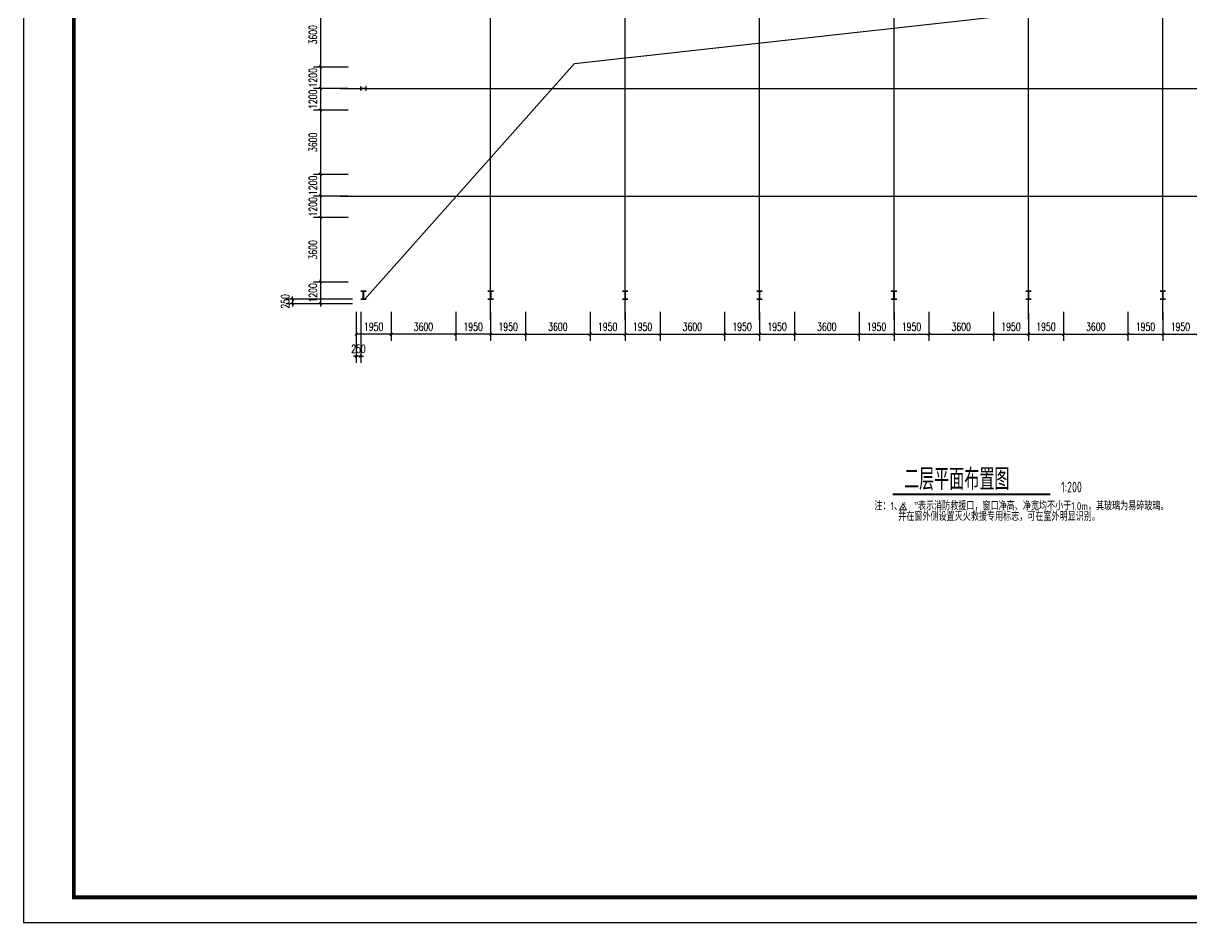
# Model space of a CAD drawing. Extents: x 180850 to 1399066, y 113487 to 334416.
# Drawn here: x 429757 to 494922, y 232984 to 283147 of the extents above; entities that cross this region are included whole.
import ezdxf

# ---------------------------------------------------------------- set-up
doc = ezdxf.new("R2010")
doc.units = 0
doc.header["$LTSCALE"] = 1000
for name, color, linetype in [('DOTE', 1, 'Continuous'), ('GZ', 50, 'Continuous'), ('PUB_TEXT', 7, 'Continuous'), ('PUB_TITLE', 4, 'Continuous'), ('REIN', 1, 'Continuous'), ('TEXT', 7, 'Continuous')]:
    doc.layers.add(name, color=color, linetype=linetype)
doc.styles.add('-GBCBIGGBENOR', font='GBENOR.shx', dxfattribs={"bigfont": 'GBCBIG.shx'})
doc.styles.add('_TCH_DIM_T3', font='SIMPLEX', dxfattribs={"width": 0.705882, "bigfont": 'GBCBIG'})
doc.styles.add('TSSD_Norm', font='tssdeng.shx', dxfattribs={"bigfont": 'hztxt.shx'})
doc.dimstyles.new('_TCH_ARCH&&150', dxfattribs={"dimtxt": 446.25, "dimasz": 150, "dimexe": 375, "dimexo": 450, "dimgap": 189.375, "dimtad": 1, "dimdec": 0, "dimzin": 0, "dimdsep": 46, "dimtxsty": '_TCH_DIM_T3', "dimblk": 'ARCHTICK', "dimcen": 0.09, "dimclrd": 3, "dimclre": 3, "dimclrt": 7, "dimazin": 2, "dimtfac": 1, "dimtdec": 0, "dimtix": 1, "dimtmove": 2, "dimatfit": 3, "dimfxl": 1, "dimtolj": 1, "dimtzin": 0, "dimarcsym": 0})

# ---------------------------------------------------------------- blocks, each defined once
blk = doc.blocks.new('_ArchTick')
at = {"color": 0, "linetype": 'ByBlock', "const_width": 0.4}
blk.add_lwpolyline([(-0.5, -0.5), (0.5, 0.5)], dxfattribs=at)
blk = doc.blocks.new('*D603')
at = {"color": 3, "lineweight": -2, "transparency": 16777216}
for p, q in [((444773, 267761), (444773, 267911)), ((448122, 267761), (444398, 267761)), ((448122, 267511), (444398, 267511)), ((444773, 267761), (444773, 267511)), ((444773, 267511), (444773, 267361))]:
    blk.add_line(p, q, dxfattribs=at)
at = {"layer": 'Defpoints', "color": 0, "transparency": 16777216}
for p in [(444773, 267511), (448572, 267761), (448572, 267511)]:
    blk.add_point(p, dxfattribs=at)
at = {"color": 3, "lineweight": -2, "transparency": 16777216, "xscale": 150, "yscale": 150, "zscale": 150}
for p, rotation in [((444773, 267761), 270), ((444773, 267511), 90)]:
    blk.add_blockref('_ArchTick', p, dxfattribs=dict(at, rotation=rotation))
at = {"color": 7, "transparency": 16777216, "insert": (444361, 267636), "char_height": 446.2, "attachment_point": 5, "rotation": 90, "style": '_TCH_DIM_T3'}
blk.add_mtext('\\A1;250', dxfattribs=at)
blk = doc.blocks.new('*D604')
at = {"color": 3, "lineweight": -2, "transparency": 16777216}
for p, q in [((448322, 267061), (448322, 264204)), ((448572, 267061), (448572, 264204)), ((448322, 264579), (448172, 264579)), ((448572, 264579), (448322, 264579)), ((448572, 264579), (448722, 264579))]:
    blk.add_line(p, q, dxfattribs=at)
at = {"layer": 'Defpoints', "color": 0, "transparency": 16777216}
for p in [(448322, 267511), (448572, 267511), (448322, 264579)]:
    blk.add_point(p, dxfattribs=at)
at = {"color": 3, "lineweight": -2, "transparency": 16777216, "xscale": 150, "yscale": 150, "zscale": 150}
blk.add_blockref('_ArchTick', (448322, 264579), dxfattribs=at)
at = {"color": 3, "lineweight": -2, "transparency": 16777216, "xscale": 150, "yscale": 150, "zscale": 150, "rotation": 180}
blk.add_blockref('_ArchTick', (448572, 264579), dxfattribs=at)
at = {"color": 7, "transparency": 16777216, "insert": (448447, 264992), "char_height": 446.2, "attachment_point": 5, "style": '_TCH_DIM_T3'}
blk.add_mtext('\\A1;250', dxfattribs=at)
blk = doc.blocks.new('*D462')
at = {"color": 3, "lineweight": -2, "transparency": 16777216}
for p, q in [((447872, 284311), (445949, 284311)), ((446324, 284311), (446324, 280711)), ((447872, 280711), (445949, 280711))]:
    blk.add_line(p, q, dxfattribs=at)
at = {"layer": 'Defpoints', "color": 0, "transparency": 16777216}
for p in [(448322, 284311), (446324, 280711), (448322, 280711)]:
    blk.add_point(p, dxfattribs=at)
at = {"color": 3, "lineweight": -2, "transparency": 16777216, "xscale": 150, "yscale": 150, "zscale": 150}
for p, rotation in [((446324, 284311), 90), ((446324, 280711), 270)]:
    blk.add_blockref('_ArchTick', p, dxfattribs=dict(at, rotation=rotation))
at = {"color": 7, "transparency": 16777216, "insert": (445911, 282511), "char_height": 446.2, "attachment_point": 5, "rotation": 90, "style": '_TCH_DIM_T3'}
blk.add_mtext('\\A1;3600', dxfattribs=at)
blk = doc.blocks.new('*D463')
at = {"color": 3, "lineweight": -2, "transparency": 16777216}
for p, q in [((447872, 280711), (445949, 280711)), ((446324, 280711), (446324, 280861)), ((446324, 280711), (446324, 279511)), ((447872, 279511), (445949, 279511)), ((446324, 279511), (446324, 279361))]:
    blk.add_line(p, q, dxfattribs=at)
at = {"layer": 'Defpoints', "color": 0, "transparency": 16777216}
for p in [(448322, 280711), (446324, 279511), (448322, 279511)]:
    blk.add_point(p, dxfattribs=at)
at = {"color": 3, "lineweight": -2, "transparency": 16777216, "xscale": 150, "yscale": 150, "zscale": 150}
for p, rotation in [((446324, 280711), 270), ((446324, 279511), 90)]:
    blk.add_blockref('_ArchTick', p, dxfattribs=dict(at, rotation=rotation))
at = {"color": 7, "transparency": 16777216, "insert": (445911, 280111), "char_height": 446.2, "attachment_point": 5, "rotation": 90, "style": '_TCH_DIM_T3'}
blk.add_mtext('\\A1;1200', dxfattribs=at)
blk = doc.blocks.new('*D464')
at = {"color": 3, "lineweight": -2, "transparency": 16777216}
for p, q in [((455822, 267061), (455822, 265435)), ((457772, 267061), (457772, 265435)), ((455822, 265810), (457772, 265810))]:
    blk.add_line(p, q, dxfattribs=at)
at = {"layer": 'Defpoints', "color": 0, "transparency": 16777216}
for p in [(455822, 267511), (457772, 267511), (457772, 265810)]:
    blk.add_point(p, dxfattribs=at)
at = {"color": 3, "lineweight": -2, "transparency": 16777216, "xscale": 150, "yscale": 150, "zscale": 150, "rotation": 180}
blk.add_blockref('_ArchTick', (455822, 265810), dxfattribs=at)
at = {"color": 3, "lineweight": -2, "transparency": 16777216, "xscale": 150, "yscale": 150, "zscale": 150}
blk.add_blockref('_ArchTick', (457772, 265810), dxfattribs=at)
at = {"color": 7, "transparency": 16777216, "insert": (456797, 266222), "char_height": 446.2, "attachment_point": 5, "style": '_TCH_DIM_T3'}
blk.add_mtext('\\A1;1950', dxfattribs=at)
blk = doc.blocks.new('*D465')
at = {"color": 3, "lineweight": -2, "transparency": 16777216}
for p, q in [((457772, 267061), (457772, 265435)), ((461372, 267061), (461372, 265435)), ((457772, 265810), (461372, 265810))]:
    blk.add_line(p, q, dxfattribs=at)
at = {"layer": 'Defpoints', "color": 0, "transparency": 16777216}
for p in [(457772, 267511), (461372, 267511), (461372, 265810)]:
    blk.add_point(p, dxfattribs=at)
at = {"color": 3, "lineweight": -2, "transparency": 16777216, "xscale": 150, "yscale": 150, "zscale": 150, "rotation": 180}
blk.add_blockref('_ArchTick', (457772, 265810), dxfattribs=at)
at = {"color": 3, "lineweight": -2, "transparency": 16777216, "xscale": 150, "yscale": 150, "zscale": 150}
blk.add_blockref('_ArchTick', (461372, 265810), dxfattribs=at)
at = {"color": 7, "transparency": 16777216, "insert": (459572, 266222), "char_height": 446.2, "attachment_point": 5, "style": '_TCH_DIM_T3'}
blk.add_mtext('\\A1;3600', dxfattribs=at)
blk = doc.blocks.new('*D466')
at = {"color": 3, "lineweight": -2, "transparency": 16777216}
for p, q in [((461372, 267061), (461372, 265435)), ((463322, 267061), (463322, 265435)), ((461372, 265810), (463322, 265810))]:
    blk.add_line(p, q, dxfattribs=at)
at = {"layer": 'Defpoints', "color": 0, "transparency": 16777216}
for p in [(461372, 267511), (463322, 267511), (463322, 265810)]:
    blk.add_point(p, dxfattribs=at)
at = {"color": 3, "lineweight": -2, "transparency": 16777216, "xscale": 150, "yscale": 150, "zscale": 150, "rotation": 180}
blk.add_blockref('_ArchTick', (461372, 265810), dxfattribs=at)
at = {"color": 3, "lineweight": -2, "transparency": 16777216, "xscale": 150, "yscale": 150, "zscale": 150}
blk.add_blockref('_ArchTick', (463322, 265810), dxfattribs=at)
at = {"color": 7, "transparency": 16777216, "insert": (462347, 266222), "char_height": 446.2, "attachment_point": 5, "style": '_TCH_DIM_T3'}
blk.add_mtext('\\A1;1950', dxfattribs=at)
blk = doc.blocks.new('*D467')
at = {"color": 3, "lineweight": -2, "transparency": 16777216}
for p, q in [((463322, 267061), (463322, 265435)), ((465272, 267061), (465272, 265435)), ((463322, 265810), (465272, 265810))]:
    blk.add_line(p, q, dxfattribs=at)
at = {"layer": 'Defpoints', "color": 0, "transparency": 16777216}
for p in [(463322, 267511), (465272, 267511), (465272, 265810)]:
    blk.add_point(p, dxfattribs=at)
at = {"color": 3, "lineweight": -2, "transparency": 16777216, "xscale": 150, "yscale": 150, "zscale": 150, "rotation": 180}
blk.add_blockref('_ArchTick', (463322, 265810), dxfattribs=at)
at = {"color": 3, "lineweight": -2, "transparency": 16777216, "xscale": 150, "yscale": 150, "zscale": 150}
blk.add_blockref('_ArchTick', (465272, 265810), dxfattribs=at)
at = {"color": 7, "transparency": 16777216, "insert": (464297, 266222), "char_height": 446.2, "attachment_point": 5, "style": '_TCH_DIM_T3'}
blk.add_mtext('\\A1;1950', dxfattribs=at)
blk = doc.blocks.new('*D468')
at = {"color": 3, "lineweight": -2, "transparency": 16777216}
for p, q in [((465272, 267061), (465272, 265435)), ((468872, 267061), (468872, 265435)), ((465272, 265810), (468872, 265810))]:
    blk.add_line(p, q, dxfattribs=at)
at = {"layer": 'Defpoints', "color": 0, "transparency": 16777216}
for p in [(465272, 267511), (468872, 267511), (468872, 265810)]:
    blk.add_point(p, dxfattribs=at)
at = {"color": 3, "lineweight": -2, "transparency": 16777216, "xscale": 150, "yscale": 150, "zscale": 150, "rotation": 180}
blk.add_blockref('_ArchTick', (465272, 265810), dxfattribs=at)
at = {"color": 3, "lineweight": -2, "transparency": 16777216, "xscale": 150, "yscale": 150, "zscale": 150}
blk.add_blockref('_ArchTick', (468872, 265810), dxfattribs=at)
at = {"color": 7, "transparency": 16777216, "insert": (467072, 266222), "char_height": 446.2, "attachment_point": 5, "style": '_TCH_DIM_T3'}
blk.add_mtext('\\A1;3600', dxfattribs=at)
blk = doc.blocks.new('*D469')
at = {"color": 3, "lineweight": -2, "transparency": 16777216}
for p, q in [((468872, 267061), (468872, 265435)), ((470822, 267061), (470822, 265435)), ((468872, 265810), (470822, 265810))]:
    blk.add_line(p, q, dxfattribs=at)
at = {"layer": 'Defpoints', "color": 0, "transparency": 16777216}
for p in [(468872, 267511), (470822, 267511), (470822, 265810)]:
    blk.add_point(p, dxfattribs=at)
at = {"color": 3, "lineweight": -2, "transparency": 16777216, "xscale": 150, "yscale": 150, "zscale": 150, "rotation": 180}
blk.add_blockref('_ArchTick', (468872, 265810), dxfattribs=at)
at = {"color": 3, "lineweight": -2, "transparency": 16777216, "xscale": 150, "yscale": 150, "zscale": 150}
blk.add_blockref('_ArchTick', (470822, 265810), dxfattribs=at)
at = {"color": 7, "transparency": 16777216, "insert": (469847, 266222), "char_height": 446.2, "attachment_point": 5, "style": '_TCH_DIM_T3'}
blk.add_mtext('\\A1;1950', dxfattribs=at)
blk = doc.blocks.new('*D470')
at = {"color": 3, "lineweight": -2, "transparency": 16777216}
for p, q in [((470822, 267061), (470822, 265435)), ((472772, 267061), (472772, 265435)), ((470822, 265810), (472772, 265810))]:
    blk.add_line(p, q, dxfattribs=at)
at = {"layer": 'Defpoints', "color": 0, "transparency": 16777216}
for p in [(470822, 267511), (472772, 267511), (472772, 265810)]:
    blk.add_point(p, dxfattribs=at)
at = {"color": 3, "lineweight": -2, "transparency": 16777216, "xscale": 150, "yscale": 150, "zscale": 150, "rotation": 180}
blk.add_blockref('_ArchTick', (470822, 265810), dxfattribs=at)
at = {"color": 3, "lineweight": -2, "transparency": 16777216, "xscale": 150, "yscale": 150, "zscale": 150}
blk.add_blockref('_ArchTick', (472772, 265810), dxfattribs=at)
at = {"color": 7, "transparency": 16777216, "insert": (471797, 266222), "char_height": 446.2, "attachment_point": 5, "style": '_TCH_DIM_T3'}
blk.add_mtext('\\A1;1950', dxfattribs=at)
blk = doc.blocks.new('*D471')
at = {"color": 3, "lineweight": -2, "transparency": 16777216}
for p, q in [((472772, 267061), (472772, 265435)), ((476372, 267061), (476372, 265435)), ((472772, 265810), (476372, 265810))]:
    blk.add_line(p, q, dxfattribs=at)
at = {"layer": 'Defpoints', "color": 0, "transparency": 16777216}
for p in [(472772, 267511), (476372, 267511), (476372, 265810)]:
    blk.add_point(p, dxfattribs=at)
at = {"color": 3, "lineweight": -2, "transparency": 16777216, "xscale": 150, "yscale": 150, "zscale": 150, "rotation": 180}
blk.add_blockref('_ArchTick', (472772, 265810), dxfattribs=at)
at = {"color": 3, "lineweight": -2, "transparency": 16777216, "xscale": 150, "yscale": 150, "zscale": 150}
blk.add_blockref('_ArchTick', (476372, 265810), dxfattribs=at)
at = {"color": 7, "transparency": 16777216, "insert": (474572, 266222), "char_height": 446.2, "attachment_point": 5, "style": '_TCH_DIM_T3'}
blk.add_mtext('\\A1;3600', dxfattribs=at)
blk = doc.blocks.new('*D472')
at = {"color": 3, "lineweight": -2, "transparency": 16777216}
for p, q in [((476372, 267061), (476372, 265435)), ((478322, 267061), (478322, 265435)), ((476372, 265810), (478322, 265810))]:
    blk.add_line(p, q, dxfattribs=at)
at = {"layer": 'Defpoints', "color": 0, "transparency": 16777216}
for p in [(476372, 267511), (478322, 267511), (478322, 265810)]:
    blk.add_point(p, dxfattribs=at)
at = {"color": 3, "lineweight": -2, "transparency": 16777216, "xscale": 150, "yscale": 150, "zscale": 150, "rotation": 180}
blk.add_blockref('_ArchTick', (476372, 265810), dxfattribs=at)
at = {"color": 3, "lineweight": -2, "transparency": 16777216, "xscale": 150, "yscale": 150, "zscale": 150}
blk.add_blockref('_ArchTick', (478322, 265810), dxfattribs=at)
at = {"color": 7, "transparency": 16777216, "insert": (477347, 266222), "char_height": 446.2, "attachment_point": 5, "style": '_TCH_DIM_T3'}
blk.add_mtext('\\A1;1950', dxfattribs=at)
blk = doc.blocks.new('*D473')
at = {"color": 3, "lineweight": -2, "transparency": 16777216}
for p, q in [((478322, 267061), (478322, 265435)), ((480272, 267061), (480272, 265435)), ((478322, 265810), (480272, 265810))]:
    blk.add_line(p, q, dxfattribs=at)
at = {"layer": 'Defpoints', "color": 0, "transparency": 16777216}
for p in [(478322, 267511), (480272, 267511), (480272, 265810)]:
    blk.add_point(p, dxfattribs=at)
at = {"color": 3, "lineweight": -2, "transparency": 16777216, "xscale": 150, "yscale": 150, "zscale": 150, "rotation": 180}
blk.add_blockref('_ArchTick', (478322, 265810), dxfattribs=at)
at = {"color": 3, "lineweight": -2, "transparency": 16777216, "xscale": 150, "yscale": 150, "zscale": 150}
blk.add_blockref('_ArchTick', (480272, 265810), dxfattribs=at)
at = {"color": 7, "transparency": 16777216, "insert": (479297, 266222), "char_height": 446.2, "attachment_point": 5, "style": '_TCH_DIM_T3'}
blk.add_mtext('\\A1;1950', dxfattribs=at)
blk = doc.blocks.new('*D474')
at = {"color": 3, "lineweight": -2, "transparency": 16777216}
for p, q in [((480272, 267061), (480272, 265435)), ((483872, 267061), (483872, 265435)), ((480272, 265810), (483872, 265810))]:
    blk.add_line(p, q, dxfattribs=at)
at = {"layer": 'Defpoints', "color": 0, "transparency": 16777216}
for p in [(480272, 267511), (483872, 267511), (483872, 265810)]:
    blk.add_point(p, dxfattribs=at)
at = {"color": 3, "lineweight": -2, "transparency": 16777216, "xscale": 150, "yscale": 150, "zscale": 150, "rotation": 180}
blk.add_blockref('_ArchTick', (480272, 265810), dxfattribs=at)
at = {"color": 3, "lineweight": -2, "transparency": 16777216, "xscale": 150, "yscale": 150, "zscale": 150}
blk.add_blockref('_ArchTick', (483872, 265810), dxfattribs=at)
at = {"color": 7, "transparency": 16777216, "insert": (482072, 266222), "char_height": 446.2, "attachment_point": 5, "style": '_TCH_DIM_T3'}
blk.add_mtext('\\A1;3600', dxfattribs=at)
blk = doc.blocks.new('*D475')
at = {"color": 3, "lineweight": -2, "transparency": 16777216}
for p, q in [((483872, 267061), (483872, 265435)), ((485822, 266962), (485822, 265435)), ((483872, 265810), (485822, 265810))]:
    blk.add_line(p, q, dxfattribs=at)
at = {"layer": 'Defpoints', "color": 0, "transparency": 16777216}
for p in [(483872, 267511), (485822, 267412), (485822, 265810)]:
    blk.add_point(p, dxfattribs=at)
at = {"color": 3, "lineweight": -2, "transparency": 16777216, "xscale": 150, "yscale": 150, "zscale": 150, "rotation": 180}
blk.add_blockref('_ArchTick', (483872, 265810), dxfattribs=at)
at = {"color": 3, "lineweight": -2, "transparency": 16777216, "xscale": 150, "yscale": 150, "zscale": 150}
blk.add_blockref('_ArchTick', (485822, 265810), dxfattribs=at)
at = {"color": 7, "transparency": 16777216, "insert": (484847, 266222), "char_height": 446.2, "attachment_point": 5, "style": '_TCH_DIM_T3'}
blk.add_mtext('\\A1;1950', dxfattribs=at)
blk = doc.blocks.new('*D476')
at = {"color": 3, "lineweight": -2, "transparency": 16777216}
for p, q in [((485822, 266962), (485822, 265435)), ((487772, 267061), (487772, 265435)), ((485822, 265810), (487772, 265810))]:
    blk.add_line(p, q, dxfattribs=at)
at = {"layer": 'Defpoints', "color": 0, "transparency": 16777216}
for p in [(485822, 267412), (487772, 267511), (487772, 265810)]:
    blk.add_point(p, dxfattribs=at)
at = {"color": 3, "lineweight": -2, "transparency": 16777216, "xscale": 150, "yscale": 150, "zscale": 150, "rotation": 180}
blk.add_blockref('_ArchTick', (485822, 265810), dxfattribs=at)
at = {"color": 3, "lineweight": -2, "transparency": 16777216, "xscale": 150, "yscale": 150, "zscale": 150}
blk.add_blockref('_ArchTick', (487772, 265810), dxfattribs=at)
at = {"color": 7, "transparency": 16777216, "insert": (486797, 266222), "char_height": 446.2, "attachment_point": 5, "style": '_TCH_DIM_T3'}
blk.add_mtext('\\A1;1950', dxfattribs=at)
blk = doc.blocks.new('*D477')
at = {"color": 3, "lineweight": -2, "transparency": 16777216}
for p, q in [((487772, 267061), (487772, 265435)), ((491372, 267061), (491372, 265435)), ((487772, 265810), (491372, 265810))]:
    blk.add_line(p, q, dxfattribs=at)
at = {"layer": 'Defpoints', "color": 0, "transparency": 16777216}
for p in [(487772, 267511), (491372, 267511), (491372, 265810)]:
    blk.add_point(p, dxfattribs=at)
at = {"color": 3, "lineweight": -2, "transparency": 16777216, "xscale": 150, "yscale": 150, "zscale": 150, "rotation": 180}
blk.add_blockref('_ArchTick', (487772, 265810), dxfattribs=at)
at = {"color": 3, "lineweight": -2, "transparency": 16777216, "xscale": 150, "yscale": 150, "zscale": 150}
blk.add_blockref('_ArchTick', (491372, 265810), dxfattribs=at)
at = {"color": 7, "transparency": 16777216, "insert": (489572, 266222), "char_height": 446.2, "attachment_point": 5, "style": '_TCH_DIM_T3'}
blk.add_mtext('\\A1;3600', dxfattribs=at)
blk = doc.blocks.new('*D478')
at = {"color": 3, "lineweight": -2, "transparency": 16777216}
for p, q in [((491372, 267061), (491372, 265435)), ((493322, 267061), (493322, 265435)), ((491372, 265810), (493322, 265810))]:
    blk.add_line(p, q, dxfattribs=at)
at = {"layer": 'Defpoints', "color": 0, "transparency": 16777216}
for p in [(491372, 267511), (493322, 267511), (493322, 265810)]:
    blk.add_point(p, dxfattribs=at)
at = {"color": 3, "lineweight": -2, "transparency": 16777216, "xscale": 150, "yscale": 150, "zscale": 150, "rotation": 180}
blk.add_blockref('_ArchTick', (491372, 265810), dxfattribs=at)
at = {"color": 3, "lineweight": -2, "transparency": 16777216, "xscale": 150, "yscale": 150, "zscale": 150}
blk.add_blockref('_ArchTick', (493322, 265810), dxfattribs=at)
at = {"color": 7, "transparency": 16777216, "insert": (492347, 266222), "char_height": 446.2, "attachment_point": 5, "style": '_TCH_DIM_T3'}
blk.add_mtext('\\A1;1950', dxfattribs=at)
blk = doc.blocks.new('*D482')
at = {"color": 3, "lineweight": -2, "transparency": 16777216}
for p, q in [((446324, 279511), (446324, 279661)), ((447872, 279511), (445949, 279511)), ((446324, 279511), (446324, 278311)), ((447872, 278311), (445949, 278311)), ((446324, 278311), (446324, 278161))]:
    blk.add_line(p, q, dxfattribs=at)
at = {"layer": 'Defpoints', "color": 0, "transparency": 16777216}
for p in [(448322, 279511), (446324, 278311), (448322, 278311)]:
    blk.add_point(p, dxfattribs=at)
at = {"color": 3, "lineweight": -2, "transparency": 16777216, "xscale": 150, "yscale": 150, "zscale": 150}
for p, rotation in [((446324, 279511), 270), ((446324, 278311), 90)]:
    blk.add_blockref('_ArchTick', p, dxfattribs=dict(at, rotation=rotation))
at = {"color": 7, "transparency": 16777216, "insert": (445911, 278911), "char_height": 446.2, "attachment_point": 5, "rotation": 90, "style": '_TCH_DIM_T3'}
blk.add_mtext('\\A1;1200', dxfattribs=at)
blk = doc.blocks.new('*D483')
at = {"color": 3, "lineweight": -2, "transparency": 16777216}
for p, q in [((447872, 278311), (445949, 278311)), ((446324, 278311), (446324, 274711)), ((447872, 274711), (445949, 274711))]:
    blk.add_line(p, q, dxfattribs=at)
at = {"layer": 'Defpoints', "color": 0, "transparency": 16777216}
for p in [(448322, 278311), (446324, 274711), (448322, 274711)]:
    blk.add_point(p, dxfattribs=at)
at = {"color": 3, "lineweight": -2, "transparency": 16777216, "xscale": 150, "yscale": 150, "zscale": 150}
for p, rotation in [((446324, 278311), 90), ((446324, 274711), 270)]:
    blk.add_blockref('_ArchTick', p, dxfattribs=dict(at, rotation=rotation))
at = {"color": 7, "transparency": 16777216, "insert": (445911, 276511), "char_height": 446.2, "attachment_point": 5, "rotation": 90, "style": '_TCH_DIM_T3'}
blk.add_mtext('\\A1;3600', dxfattribs=at)
blk = doc.blocks.new('*D484')
at = {"color": 3, "lineweight": -2, "transparency": 16777216}
for p, q in [((447872, 274711), (445949, 274711)), ((446324, 274711), (446324, 274861)), ((446324, 274711), (446324, 273511)), ((447872, 273511), (445949, 273511)), ((446324, 273511), (446324, 273361))]:
    blk.add_line(p, q, dxfattribs=at)
at = {"layer": 'Defpoints', "color": 0, "transparency": 16777216}
for p in [(448322, 274711), (446324, 273511), (448322, 273511)]:
    blk.add_point(p, dxfattribs=at)
at = {"color": 3, "lineweight": -2, "transparency": 16777216, "xscale": 150, "yscale": 150, "zscale": 150}
for p, rotation in [((446324, 274711), 270), ((446324, 273511), 90)]:
    blk.add_blockref('_ArchTick', p, dxfattribs=dict(at, rotation=rotation))
at = {"color": 7, "transparency": 16777216, "insert": (445911, 274111), "char_height": 446.2, "attachment_point": 5, "rotation": 90, "style": '_TCH_DIM_T3'}
blk.add_mtext('\\A1;1200', dxfattribs=at)
blk = doc.blocks.new('*D485')
at = {"color": 3, "lineweight": -2, "transparency": 16777216}
for p, q in [((447872, 273511), (445949, 273511)), ((446324, 273511), (446324, 273661)), ((446324, 273511), (446324, 272311)), ((447872, 272311), (445949, 272311)), ((446324, 272311), (446324, 272161))]:
    blk.add_line(p, q, dxfattribs=at)
at = {"layer": 'Defpoints', "color": 0, "transparency": 16777216}
for p in [(448322, 273511), (446324, 272311), (448322, 272311)]:
    blk.add_point(p, dxfattribs=at)
at = {"color": 3, "lineweight": -2, "transparency": 16777216, "xscale": 150, "yscale": 150, "zscale": 150}
for p, rotation in [((446324, 273511), 270), ((446324, 272311), 90)]:
    blk.add_blockref('_ArchTick', p, dxfattribs=dict(at, rotation=rotation))
at = {"color": 7, "transparency": 16777216, "insert": (445911, 272911), "char_height": 446.2, "attachment_point": 5, "rotation": 90, "style": '_TCH_DIM_T3'}
blk.add_mtext('\\A1;1200', dxfattribs=at)
blk = doc.blocks.new('*D486')
at = {"color": 3, "lineweight": -2, "transparency": 16777216}
for p, q in [((447872, 272311), (445949, 272311)), ((446324, 272311), (446324, 268711)), ((447872, 268711), (445949, 268711))]:
    blk.add_line(p, q, dxfattribs=at)
at = {"layer": 'Defpoints', "color": 0, "transparency": 16777216}
for p in [(448322, 272311), (446324, 268711), (448322, 268711)]:
    blk.add_point(p, dxfattribs=at)
at = {"color": 3, "lineweight": -2, "transparency": 16777216, "xscale": 150, "yscale": 150, "zscale": 150}
for p, rotation in [((446324, 272311), 90), ((446324, 268711), 270)]:
    blk.add_blockref('_ArchTick', p, dxfattribs=dict(at, rotation=rotation))
at = {"color": 7, "transparency": 16777216, "insert": (445911, 270511), "char_height": 446.2, "attachment_point": 5, "rotation": 90, "style": '_TCH_DIM_T3'}
blk.add_mtext('\\A1;3600', dxfattribs=at)
blk = doc.blocks.new('*D487')
at = {"color": 3, "lineweight": -2, "transparency": 16777216}
for p, q in [((447872, 268711), (445949, 268711)), ((446324, 268711), (446324, 268861)), ((446324, 268711), (446324, 267511)), ((447872, 267511), (445949, 267511)), ((446324, 267511), (446324, 267361))]:
    blk.add_line(p, q, dxfattribs=at)
at = {"layer": 'Defpoints', "color": 0, "transparency": 16777216}
for p in [(448322, 268711), (446324, 267511), (448322, 267511)]:
    blk.add_point(p, dxfattribs=at)
at = {"color": 3, "lineweight": -2, "transparency": 16777216, "xscale": 150, "yscale": 150, "zscale": 150}
for p, rotation in [((446324, 268711), 270), ((446324, 267511), 90)]:
    blk.add_blockref('_ArchTick', p, dxfattribs=dict(at, rotation=rotation))
at = {"color": 7, "transparency": 16777216, "insert": (445911, 268111), "char_height": 446.2, "attachment_point": 5, "rotation": 90, "style": '_TCH_DIM_T3'}
blk.add_mtext('\\A1;1200', dxfattribs=at)
blk = doc.blocks.new('*D497')
at = {"color": 3, "lineweight": -2, "transparency": 16777216}
for p, q in [((453872, 267061), (453872, 265435)), ((455822, 267061), (455822, 265435)), ((455822, 265810), (453872, 265810))]:
    blk.add_line(p, q, dxfattribs=at)
at = {"layer": 'Defpoints', "color": 0, "transparency": 16777216}
for p in [(453872, 267511), (455822, 267511), (453872, 265810)]:
    blk.add_point(p, dxfattribs=at)
at = {"color": 3, "lineweight": -2, "transparency": 16777216, "xscale": 150, "yscale": 150, "zscale": 150, "rotation": 180}
blk.add_blockref('_ArchTick', (453872, 265810), dxfattribs=at)
at = {"color": 3, "lineweight": -2, "transparency": 16777216, "xscale": 150, "yscale": 150, "zscale": 150}
blk.add_blockref('_ArchTick', (455822, 265810), dxfattribs=at)
at = {"color": 7, "transparency": 16777216, "insert": (454847, 266222), "char_height": 446.2, "attachment_point": 5, "style": '_TCH_DIM_T3'}
blk.add_mtext('\\A1;1950', dxfattribs=at)
blk = doc.blocks.new('*D498')
at = {"color": 3, "lineweight": -2, "transparency": 16777216}
for p, q in [((450272, 267061), (450272, 265435)), ((453872, 267061), (453872, 265435)), ((453872, 265810), (450272, 265810))]:
    blk.add_line(p, q, dxfattribs=at)
at = {"layer": 'Defpoints', "color": 0, "transparency": 16777216}
for p in [(450272, 267511), (453872, 267511), (450272, 265810)]:
    blk.add_point(p, dxfattribs=at)
at = {"color": 3, "lineweight": -2, "transparency": 16777216, "xscale": 150, "yscale": 150, "zscale": 150, "rotation": 180}
blk.add_blockref('_ArchTick', (450272, 265810), dxfattribs=at)
at = {"color": 3, "lineweight": -2, "transparency": 16777216, "xscale": 150, "yscale": 150, "zscale": 150}
blk.add_blockref('_ArchTick', (453872, 265810), dxfattribs=at)
at = {"color": 7, "transparency": 16777216, "insert": (452072, 266222), "char_height": 446.2, "attachment_point": 5, "style": '_TCH_DIM_T3'}
blk.add_mtext('\\A1;3600', dxfattribs=at)
blk = doc.blocks.new('*D499')
at = {"color": 3, "lineweight": -2, "transparency": 16777216}
for p, q in [((448322, 267061), (448322, 265435)), ((450272, 267061), (450272, 265435)), ((450272, 265810), (448322, 265810))]:
    blk.add_line(p, q, dxfattribs=at)
at = {"layer": 'Defpoints', "color": 0, "transparency": 16777216}
for p in [(448322, 267511), (450272, 267511), (448322, 265810)]:
    blk.add_point(p, dxfattribs=at)
at = {"color": 3, "lineweight": -2, "transparency": 16777216, "xscale": 150, "yscale": 150, "zscale": 150, "rotation": 180}
blk.add_blockref('_ArchTick', (448322, 265810), dxfattribs=at)
at = {"color": 3, "lineweight": -2, "transparency": 16777216, "xscale": 150, "yscale": 150, "zscale": 150}
blk.add_blockref('_ArchTick', (450272, 265810), dxfattribs=at)
at = {"color": 7, "transparency": 16777216, "insert": (449297, 266222), "char_height": 446.2, "attachment_point": 5, "style": '_TCH_DIM_T3'}
blk.add_mtext('\\A1;1950', dxfattribs=at)
blk = doc.blocks.new('*D503')
at = {"color": 3, "lineweight": -2, "transparency": 16777216}
for p, q in [((493322, 267061), (493322, 265435)), ((495272, 267061), (495272, 265435)), ((493322, 265810), (495272, 265810))]:
    blk.add_line(p, q, dxfattribs=at)
at = {"layer": 'Defpoints', "color": 0, "transparency": 16777216}
for p in [(493322, 267511), (495272, 267511), (495272, 265810)]:
    blk.add_point(p, dxfattribs=at)
at = {"color": 3, "lineweight": -2, "transparency": 16777216, "xscale": 150, "yscale": 150, "zscale": 150, "rotation": 180}
blk.add_blockref('_ArchTick', (493322, 265810), dxfattribs=at)
at = {"color": 3, "lineweight": -2, "transparency": 16777216, "xscale": 150, "yscale": 150, "zscale": 150}
blk.add_blockref('_ArchTick', (495272, 265810), dxfattribs=at)
at = {"color": 7, "transparency": 16777216, "insert": (494297, 266222), "char_height": 446.2, "attachment_point": 5, "style": '_TCH_DIM_T3'}
blk.add_mtext('\\A1;1950', dxfattribs=at)

msp = doc.modelspace()

# ---------------------------------------------------------------- linework, layer by layer
msp.add_lwpolyline([(448783.21, 267746.19), (460493.95, 280917.56), (500771.63, 285396.44)])
at = {"color": 3, "const_width": 117.6}
msp.add_lwpolyline([(478237.36, 256870.85), (487031.3, 256870.85)], dxfattribs=at)
at = {"layer": 'DOTE'}
for p, q in [((455821.63, 266636.44), (455821.63, 304386.44)), ((463321.63, 266636.44), (463321.63, 304386.44)), ((470821.63, 266636.44), (470821.63, 304386.44)), ((478321.63, 266636.44), (478321.63, 304386.44)), ((485821.63, 266636.44), (485821.63, 304386.44)), ((493321.63, 266636.44), (493321.63, 304386.44)), ((447446.63, 279511.44), (509921.63, 279511.44)), ((447446.63, 273511.44), (509921.63, 273511.44))]:
    msp.add_line(p, q, dxfattribs=at)
at = {"layer": 'GZ'}
for points in [[(448571.63, 279621.44), (448571.63, 279401.44), (448581.63, 279401.44), (448581.63, 279504.59), (448586.63, 279508.44), (448856.98, 279508.44), (448861.63, 279504.59), (448861.63, 279401.44), (448871.63, 279401.44), (448871.63, 279621.44), (448861.63, 279621.44), (448861.63, 279518.44), (448857.14, 279514.44), (448586.63, 279514.44), (448581.63, 279518.44), (448581.63, 279621.44), (448571.63, 279621.44)], [(448571.63, 268211.44), (448871.63, 268211.44), (448871.63, 268201.44), (448728.48, 268201.44), (448724.63, 268196.44), (448724.63, 267776.09), (448728.48, 267771.44), (448871.63, 267771.44), (448871.63, 267761.44), (448571.63, 267761.44), (448571.63, 267771.44), (448714.63, 267771.44), (448718.63, 267775.93), (448718.63, 268196.44), (448714.63, 268201.44), (448571.63, 268201.44), (448571.63, 268211.44)], [(455671.63, 268211.44), (455971.63, 268211.44), (455971.63, 268201.44), (455828.48, 268201.44), (455824.63, 268196.44), (455824.63, 267776.09), (455828.48, 267771.44), (455971.63, 267771.44), (455971.63, 267761.44), (455671.63, 267761.44), (455671.63, 267771.44), (455814.63, 267771.44), (455818.63, 267775.93), (455818.63, 268196.44), (455814.63, 268201.44), (455671.63, 268201.44), (455671.63, 268211.44)], [(463171.63, 268211.44), (463471.63, 268211.44), (463471.63, 268201.44), (463328.48, 268201.44), (463324.63, 268196.44), (463324.63, 267776.09), (463328.48, 267771.44), (463471.63, 267771.44), (463471.63, 267761.44), (463171.63, 267761.44), (463171.63, 267771.44), (463314.63, 267771.44), (463318.63, 267775.93), (463318.63, 268196.44), (463314.63, 268201.44), (463171.63, 268201.44), (463171.63, 268211.44)], [(470671.63, 268211.44), (470971.63, 268211.44), (470971.63, 268201.44), (470828.48, 268201.44), (470824.63, 268196.44), (470824.63, 267776.09), (470828.48, 267771.44), (470971.63, 267771.44), (470971.63, 267761.44), (470671.63, 267761.44), (470671.63, 267771.44), (470814.63, 267771.44), (470818.63, 267775.93), (470818.63, 268196.44), (470814.63, 268201.44), (470671.63, 268201.44), (470671.63, 268211.44)], [(478171.63, 268211.44), (478471.63, 268211.44), (478471.63, 268201.44), (478328.48, 268201.44), (478324.63, 268196.44), (478324.63, 267776.09), (478328.48, 267771.44), (478471.63, 267771.44), (478471.63, 267761.44), (478171.63, 267761.44), (478171.63, 267771.44), (478314.63, 267771.44), (478318.63, 267775.93), (478318.63, 268196.44), (478314.63, 268201.44), (478171.63, 268201.44), (478171.63, 268211.44)], [(485671.63, 268211.44), (485971.63, 268211.44), (485971.63, 268201.44), (485828.48, 268201.44), (485824.63, 268196.44), (485824.63, 267776.09), (485828.48, 267771.44), (485971.63, 267771.44), (485971.63, 267761.44), (485671.63, 267761.44), (485671.63, 267771.44), (485814.63, 267771.44), (485818.63, 267775.93), (485818.63, 268196.44), (485814.63, 268201.44), (485671.63, 268201.44), (485671.63, 268211.44)], [(493171.63, 268211.44), (493471.63, 268211.44), (493471.63, 268201.44), (493328.48, 268201.44), (493324.63, 268196.44), (493324.63, 267776.09), (493328.48, 267771.44), (493471.63, 267771.44), (493471.63, 267761.44), (493171.63, 267761.44), (493171.63, 267771.44), (493314.63, 267771.44), (493318.63, 267775.93), (493318.63, 268196.44), (493314.63, 268201.44), (493171.63, 268201.44), (493171.63, 268211.44)]]:
    msp.add_lwpolyline(points, close=True, dxfattribs=at)
at = {"layer": 'PUB_TITLE'}
msp.add_lwpolyline([(429757.15, 232984.16), (548557.15, 232984.16), (548557.15, 316984.16), (429757.15, 316984.16)], close=True, dxfattribs=at)
at = {"layer": 'PUB_TITLE', "const_width": 212.12}
msp.add_lwpolyline([(432577.47, 234398.34), (432577.47, 315569.98), (546557.15, 315569.98), (546557.15, 234398.34)], close=True, dxfattribs=at)
at = {"layer": 'REIN', "const_width": 50}
msp.add_lwpolyline([(478823.17, 256344.45), (478631.43, 256012.33), (479014.91, 256012.33)], close=True, dxfattribs=at)
msp.add_lwpolyline([(478804.45, 256124.12, 1), (478854.45, 256124.12, 1)], format="xyb", close=True, dxfattribs=at)

# ---------------------------------------------------------------- texts
at = {"layer": 'PUB_TEXT', "style": '-GBCBIGGBENOR'}
for s, p in [('注：1、“  ”表示消防救援口，窗口净高、净宽均不小于1.0m，其玻璃为易碎玻璃。', (477226.67, 255989.65, 334.74)), ('并在窗外侧设置灭火救援专用标志，可在室外明显识别。', (478555.18, 255404.29, -334.74))]:
    msp.add_text(s, height=450, dxfattribs=at).set_placement(p)
at = {"layer": 'TEXT', "style": 'TSSD_Norm', "width": 0.7}
for s, height, p in [('二层平面布置图', 1200, (478882.93, 257119.79)), ('1:200', 600, (487643.91, 256978.06))]:
    msp.add_text(s, height=height, dxfattribs=at).set_placement(p)

# ---------------------------------------------------------------- dimensions: what is measured, and where the dimension line sits
for base, p1, p2, angle, picture, middle in [((446323.84, 280711.44), (448321.63, 284311.44), (448321.63, 280711.44), 90, '*D462', (445911.34, 282511.44)), ((446323.84, 279511.44), (448321.63, 280711.44), (448321.63, 279511.44), 90, '*D463', (445911.34, 280111.44)), ((446323.84, 278311.44), (448321.63, 279511.44), (448321.63, 278311.44), 90, '*D482', (445911.34, 278911.44)), ((446323.84, 274711.44), (448321.63, 278311.44), (448321.63, 274711.44), 90, '*D483', (445911.34, 276511.44)), ((446323.84, 273511.44), (448321.63, 274711.44), (448321.63, 273511.44), 90, '*D484', (445911.34, 274111.44)), ((446323.84, 272311.44), (448321.63, 273511.44), (448321.63, 272311.44), 90, '*D485', (445911.34, 272911.44)), ((446323.84, 268711.44), (448321.63, 272311.44), (448321.63, 268711.44), 90, '*D486', (445911.34, 270511.44)), ((446323.84, 267511.44), (448321.63, 268711.44), (448321.63, 267511.44), 90, '*D487', (445911.34, 268111.44)), ((444773.24, 267511.44), (448571.63, 267761.44), (448571.63, 267511.44), 90, '*D603', (444360.74, 267636.44)), ((448321.63, 265809.88), (450271.63, 267511.44), (448321.63, 267511.44), 180, '*D499', (449296.63, 266222.38)), ((450271.63, 265809.88), (453871.63, 267511.44), (450271.63, 267511.44), 180, '*D498', (452071.63, 266222.38)), ((453871.63, 265809.88), (455821.63, 267511.44), (453871.63, 267511.44), 180, '*D497', (454846.63, 266222.38))]:
    dim = msp.add_linear_dim(base=base, p1=p1, p2=p2, angle=angle, dimstyle='_TCH_ARCH&&150')
    dim.commit()
    dim.dimension.update_dxf_attribs({"geometry": picture, "text_midpoint": middle})
for base, p1, p2, picture, middle in [((448321.63, 264579.23), (448571.63, 267511.44), (448321.63, 267511.44), '*D604', (448446.63, 264991.73)), ((457771.63, 265809.88), (455821.63, 267511.44), (457771.63, 267511.44), '*D464', (456796.63, 266222.38)), ((461371.63, 265809.88), (457771.63, 267511.44), (461371.63, 267511.44), '*D465', (459571.63, 266222.38)), ((463321.63, 265809.88), (461371.63, 267511.44), (463321.63, 267511.44), '*D466', (462346.63, 266222.38)), ((465271.63, 265809.88), (463321.63, 267511.44), (465271.63, 267511.44), '*D467', (464296.63, 266222.38)), ((468871.63, 265809.88), (465271.63, 267511.44), (468871.63, 267511.44), '*D468', (467071.63, 266222.38)), ((470821.63, 265809.88), (468871.63, 267511.44), (470821.63, 267511.44), '*D469', (469846.63, 266222.38)), ((472771.63, 265809.88), (470821.63, 267511.44), (472771.63, 267511.44), '*D470', (471796.63, 266222.38)), ((476371.63, 265809.88), (472771.63, 267511.44), (476371.63, 267511.44), '*D471', (474571.63, 266222.38)), ((478321.63, 265809.88), (476371.63, 267511.44), (478321.63, 267511.44), '*D472', (477346.63, 266222.38)), ((480271.63, 265809.88), (478321.63, 267511.44), (480271.63, 267511.44), '*D473', (479296.63, 266222.38)), ((483871.63, 265809.88), (480271.63, 267511.44), (483871.63, 267511.44), '*D474', (482071.63, 266222.38)), ((485821.63, 265809.88), (483871.63, 267511.44), (485821.63, 267412.36), '*D475', (484846.63, 266222.38)), ((487771.63, 265809.88), (485821.63, 267412.36), (487771.63, 267511.44), '*D476', (486796.63, 266222.38)), ((491371.63, 265809.88), (487771.63, 267511.44), (491371.63, 267511.44), '*D477', (489571.63, 266222.38)), ((493321.63, 265809.88), (491371.63, 267511.44), (493321.63, 267511.44), '*D478', (492346.63, 266222.38)), ((495271.63, 265809.88), (493321.63, 267511.44), (495271.63, 267511.44), '*D503', (494296.63, 266222.38))]:
    dim = msp.add_linear_dim(base=base, p1=p1, p2=p2, dimstyle='_TCH_ARCH&&150')
    dim.commit()
    dim.dimension.update_dxf_attribs({"geometry": picture, "text_midpoint": middle})

doc.saveas('drawing.dxf')
